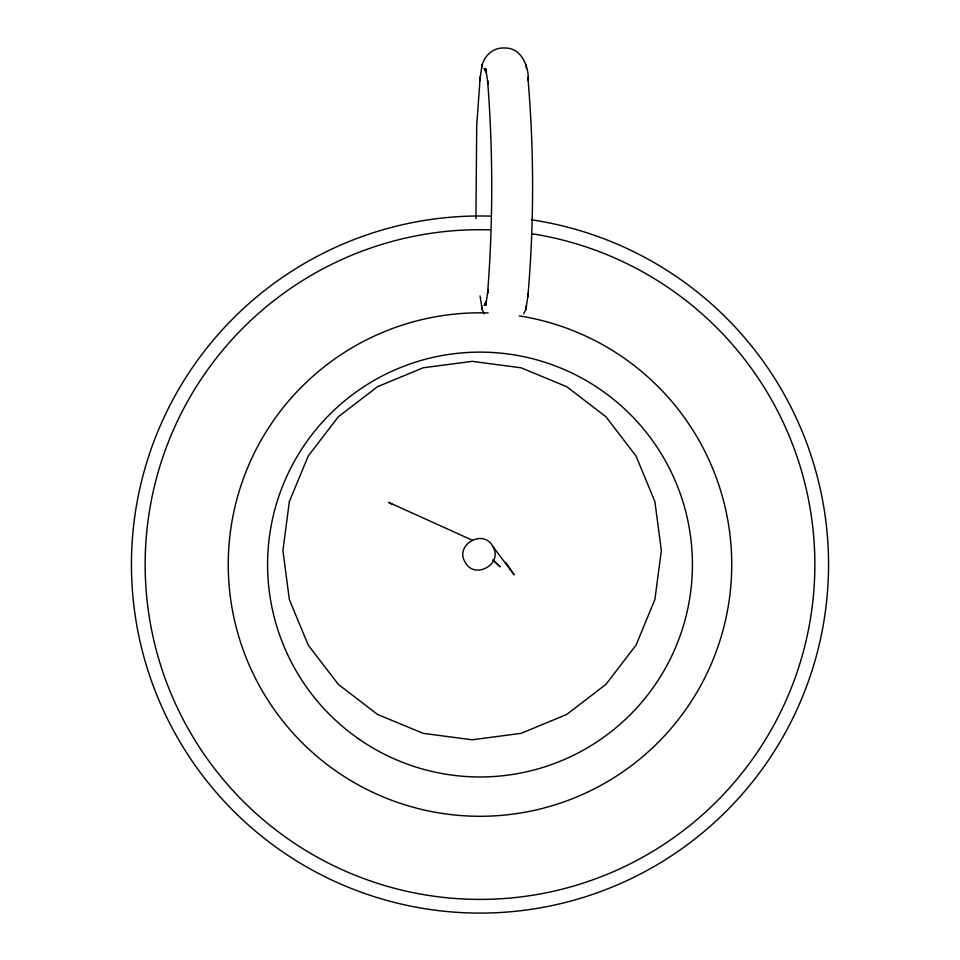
<?xml version="1.0" encoding="UTF-8"?>
<svg xmlns="http://www.w3.org/2000/svg" width="960" height="960" viewBox="0 0 960 960"><rect width="100%" height="100%" fill="white"/><g stroke="black" fill="none" stroke-linecap="round" stroke-linejoin="round"><path stroke-width="1.44" d="M480.192 77.112L476.712 125.664L475.92 218.7M527.832 296.82C534.18 223.86 534.18 150.072 527.832 77.112M481.56 68.532C482.568 57.252 492.336 47.472 504.012 48C521.364 47.16 528.84 66.216 528.384 80.784M486.348 301.404L484.308 305.352L486.3 301.32L485.676 305.4L488.16 289.488L487.596 293.148C493.104 222.552 493.104 151.392 487.596 80.784L488.16 84.444L485.676 68.532L486.3 72.624L484.308 68.58L486.3 72.624M523.704 313.812L525.84 309.492L526.464 305.4M479.628 80.784L482.184 64.44M525.84 309.492L528.384 293.148M472.668 540.372L388.572 502.332L392.328 504.492M492.636 559.968L500.208 566.784L494.004 560.772M492.78 546.348C483.216 528.228 454.272 544.944 465.18 562.272C474.744 580.392 503.688 563.688 492.78 546.348L514.176 574.848L505.92 562.62M480.06 295.872L482.184 309.492L484.308 313.812M525.84 64.44L526.464 68.532M481.56 305.4L482.184 309.492M531.408 219.792A348.564 348.564 0 0 1 760.992 770.784A348.564 348.564 0 0 1 166.512 716.928A348.564 348.564 0 0 1 491.4 216.168M519.288 315.888A251.748 251.748 0 0 1 682.092 714.648A251.748 251.748 0 0 1 253.296 674.004A251.748 251.748 0 0 1 488.136 312.936M531.624 233.688A334.86 334.86 0 0 1 749.16 763.752A334.86 334.86 0 0 1 178.668 710.58A334.86 334.86 0 0 1 490.416 229.848M289.356 501.6L282.912 550.572L289.356 599.544L308.256 645.18L338.328 684.372L377.52 714.432L423.156 733.344L472.128 739.788L521.1 733.344L566.736 714.432L605.928 684.372L636 645.18L654.9 599.544L661.344 550.572L654.9 501.6L636 455.964L605.928 416.772L566.736 386.7L521.1 367.8L472.128 361.344L423.156 367.8L377.52 386.7L338.328 416.772L308.256 455.964L289.356 501.6M359.496 739.476A212.424 212.424 0 0 0 691.752 581.436A212.424 212.424 0 0 0 388.752 372.72A212.424 212.424 0 0 0 359.496 739.476"/></g></svg>
